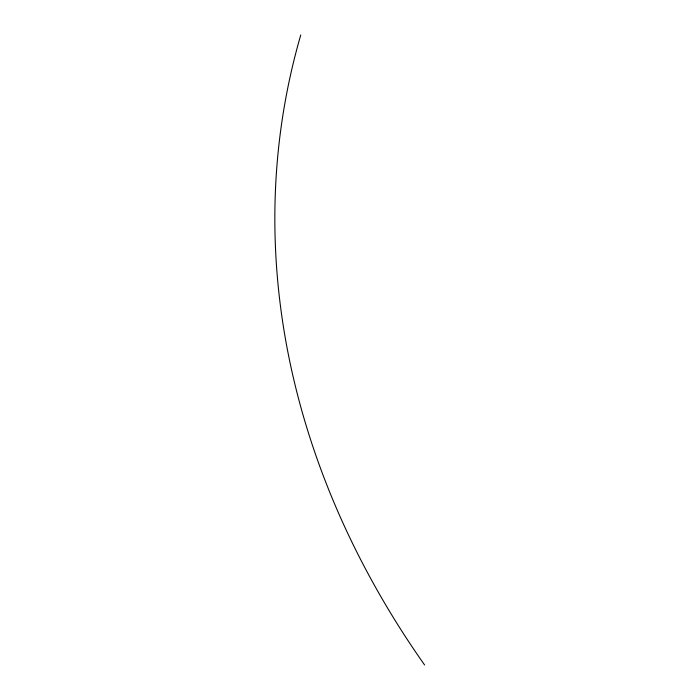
<?xml version="1.0" encoding="UTF-8"?>
<svg xmlns="http://www.w3.org/2000/svg" width="700" height="700" viewBox="0 0 700 700"><rect width="100%" height="100%" fill="white"/><g stroke="black" fill="none" stroke-linecap="round" stroke-linejoin="round"><path stroke-width="1.05" d="M424.629 665A1005.244 809.113 15.3 0 1 300.755 35"/></g></svg>
